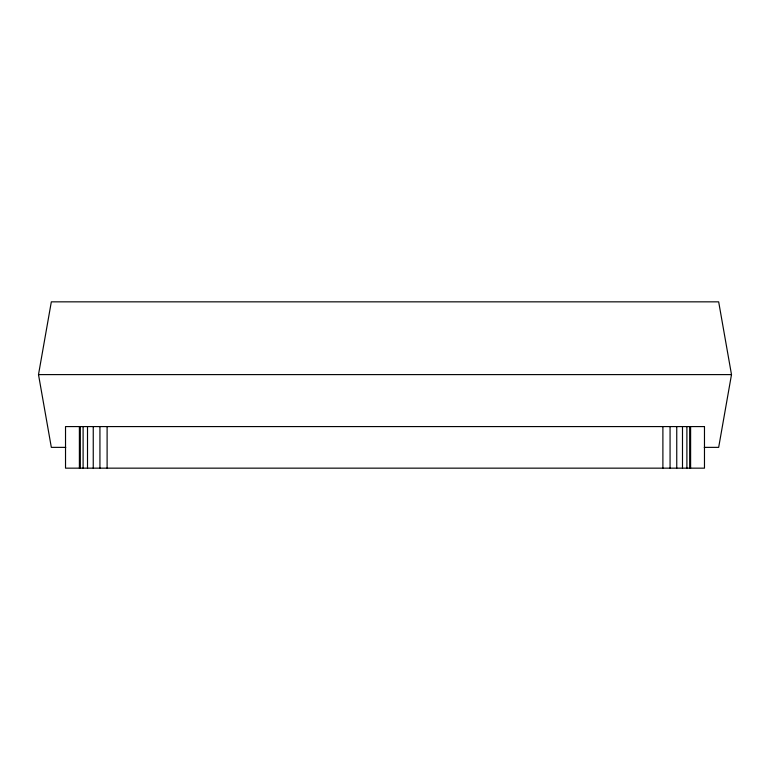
<?xml version="1.0" encoding="UTF-8"?>
<svg xmlns="http://www.w3.org/2000/svg" width="770" height="770" viewBox="0 0 770 770"><rect width="100%" height="100%" fill="white"/><g stroke="black" fill="none" stroke-linecap="round" stroke-linejoin="round"><path stroke-width="1.16" d="M65.758 447.37L51.33 447.37L38.5 374.605L51.33 301.84L718.67 301.84L731.5 374.605L718.67 447.37L704.242 447.37M38.5 374.605L731.5 374.605M690.613 426.58L690.613 468.16M689.67 426.58L689.67 468.16M686.898 426.58L686.898 468.16M682.49 426.58L682.49 468.16M676.753 426.58L676.753 468.16M670.064 426.58L670.064 468.16M662.893 426.58L662.893 468.16M107.107 426.58L107.107 468.16M99.936 426.58L99.936 468.16M93.247 426.58L93.247 468.16M87.511 426.58L87.511 468.16M83.102 426.58L83.102 468.16M80.33 426.58L80.33 468.16M79.387 426.58L79.387 468.16M704.473 426.58L65.527 426.58L65.527 468.16L704.473 468.16L704.473 426.58"/></g></svg>
